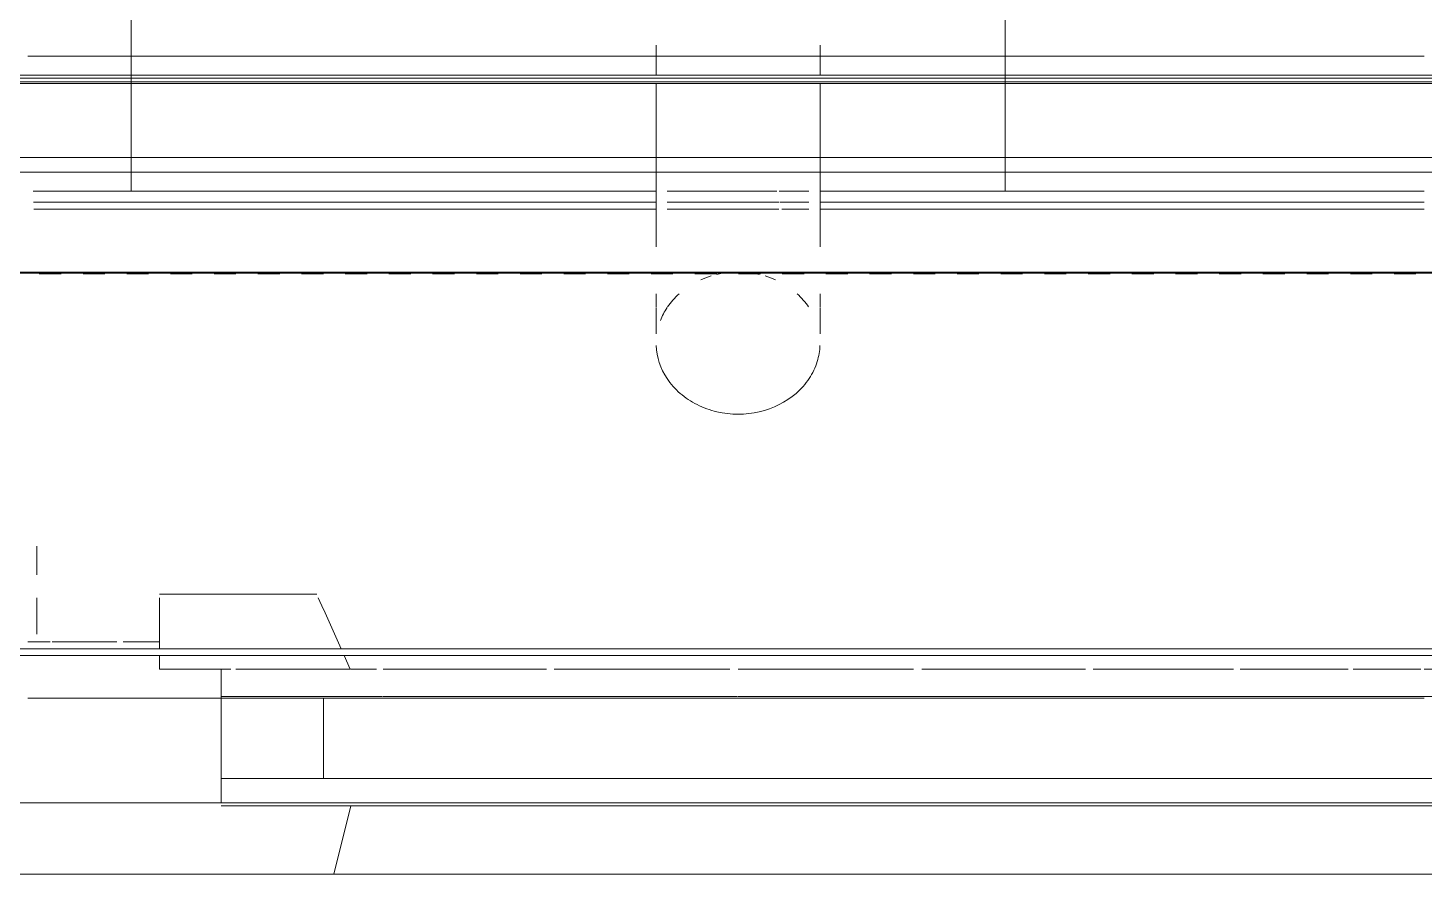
# Model space of a CAD drawing. Header units: inches. Extents: x -4218 to -1830, y 9757 to 12359.
# Drawn here: x -3365.5 to -3359.11, y 10848.64 to 10852.51 of the extents above; entities that cross this region are included whole.
import ezdxf

# ---------------------------------------------------------------- set-up
doc = ezdxf.new("R2010")
doc.units = ezdxf.units.IN
doc.header["$MEASUREMENT"] = 0
doc.linetypes.add('Dash 1_16_', pattern=[0.125, 0.0625, -0.0625])
for name, color, linetype, lineweight in [('A-FLOR-PATT-1', 9, 'Continuous', 9), ('A-GLAZ-1', 151, 'Continuous', 9), ('A-GLAZ-2', 151, 'Continuous', 20), ('A-ROOF-1', 253, 'Dash 1_16_', 9), ('A-WALL-1', 113, 'Continuous', 9), ('C-PROP-LINE-1', 91, 'Dash 1_16_', 50)]:
    doc.layers.add(name, color=color, linetype=linetype, lineweight=lineweight)

# ---------------------------------------------------------------- blocks, each defined once
blk = doc.blocks.new('Basic Wall _ EXT - FIBER CEMENT - LARGE - ___-2505166-BACKGROUND - ROOF PLAN')
at = {"layer": 'A-WALL-1'}
for p, q in [((-3362.6256, 10851.7135), (-3365.4756, 10851.7135)), ((-3362.6256, 10851.7135), (-3365.4756, 10851.7135)), ((-3362.5163, 10851.7135), (-3362.5755, 10851.7135)), ((-3362.5163, 10851.7135), (-3362.5755, 10851.7135)), ((-3362.4387, 10851.7135), (-3362.5159, 10851.7135)), ((-3362.4387, 10851.7135), (-3362.5159, 10851.7135)), ((-3362.3483, 10851.7135), (-3362.4383, 10851.7135)), ((-3362.3483, 10851.7135), (-3362.4383, 10851.7135)), ((-3362.2513, 10851.7135), (-3362.3478, 10851.7135)), ((-3362.2513, 10851.7135), (-3362.3478, 10851.7135)), ((-3362.1542, 10851.7135), (-3362.2508, 10851.7135)), ((-3362.1542, 10851.7135), (-3362.2508, 10851.7135)), ((-3362.0638, 10851.7135), (-3362.1537, 10851.7135)), ((-3362.0638, 10851.7135), (-3362.1537, 10851.7135)), ((-3361.9861, 10851.7135), (-3362.0593, 10851.7135)), ((-3361.9861, 10851.7135), (-3362.0593, 10851.7135)), ((-3361.9265, 10851.7135), (-3361.9856, 10851.7135)), ((-3361.9265, 10851.7135), (-3361.9856, 10851.7135)), ((-3359.1115, 10851.7135), (-3361.8759, 10851.7135)), ((-3359.1115, 10851.7135), (-3361.8759, 10851.7135)), ((-3365.4744, 10851.6823), (-3362.6257, 10851.6823)), ((-3362.6257, 10851.6823), (-3365.4744, 10851.6823)), ((-3362.5755, 10851.6823), (-3362.5163, 10851.6823)), ((-3362.5163, 10851.6823), (-3362.5755, 10851.6823)), ((-3362.5159, 10851.6823), (-3362.4387, 10851.6823)), ((-3362.4387, 10851.6823), (-3362.5159, 10851.6823)), ((-3362.4383, 10851.6823), (-3362.3483, 10851.6823)), ((-3362.3483, 10851.6823), (-3362.4383, 10851.6823)), ((-3362.3478, 10851.6823), (-3362.2512, 10851.6823)), ((-3362.2512, 10851.6823), (-3362.3478, 10851.6823)), ((-3362.2508, 10851.6823), (-3362.1542, 10851.6823)), ((-3362.1542, 10851.6823), (-3362.2508, 10851.6823)), ((-3362.1537, 10851.6823), (-3362.0638, 10851.6823)), ((-3362.0638, 10851.6823), (-3362.1537, 10851.6823)), ((-3362.0503, 10851.6823), (-3361.9861, 10851.6823)), ((-3361.9861, 10851.6823), (-3362.0503, 10851.6823)), ((-3361.9856, 10851.6823), (-3361.9264, 10851.6823)), ((-3361.9264, 10851.6823), (-3361.9856, 10851.6823)), ((-3361.8759, 10851.6823), (-3359.1115, 10851.6823)), ((-3359.1115, 10851.6823), (-3361.8759, 10851.6823)), ((-3365.5008, 10849.6706), (-3401.4237, 10849.6706)), ((-3365.5008, 10849.6706), (-3401.4237, 10849.6706)), ((-3365.3986, 10849.6706), (-3365.5008, 10849.6706)), ((-3365.3986, 10849.6706), (-3365.5008, 10849.6706)), ((-3365.0903, 10849.6706), (-3365.39, 10849.6706)), ((-3365.0903, 10849.6706), (-3365.39, 10849.6706)), ((-3364.5886, 10849.6706), (-3365.0654, 10849.6706)), ((-3364.5886, 10849.6706), (-3365.0654, 10849.6706)), ((-3359.4759, 10849.6706), (-3364.5489, 10849.6706)), ((-3359.4759, 10849.6706), (-3364.5489, 10849.6706)), ((-3359.1365, 10849.6706), (-3359.4362, 10849.6706)), ((-3359.1365, 10849.6706), (-3359.4362, 10849.6706)), ((-3401.4237, 10849.6394), (-3365.5008, 10849.6394)), ((-3365.5008, 10849.6394), (-3401.4237, 10849.6394)), ((-3365.5008, 10849.6394), (-3365.3974, 10849.6394)), ((-3365.3974, 10849.6394), (-3365.5008, 10849.6394)), ((-3365.39, 10849.6394), (-3365.0869, 10849.6394)), ((-3365.0869, 10849.6394), (-3365.39, 10849.6394)), ((-3365.0654, 10849.6394), (-3364.5831, 10849.6394)), ((-3364.5831, 10849.6394), (-3365.0654, 10849.6394)), ((-3364.5489, 10849.6394), (-3359.4704, 10849.6394)), ((-3359.4704, 10849.6394), (-3364.5489, 10849.6394)), ((-3359.4362, 10849.6394), (-3359.1331, 10849.6394)), ((-3359.1331, 10849.6394), (-3359.4362, 10849.6394))]:
    blk.add_line(p, q, dxfattribs=at)
blk = doc.blocks.new('Basic Wall _ EXT - FIBER CEMENT - LARGE - ___-2162459-BACKGROUND - ROOF PLAN')
at = {"layer": 'A-WALL-1'}
for p, q in [((-3093.4505, 10852.2956), (-3400.5175, 10852.2956)), ((-3093.4505, 10852.2956), (-3400.5175, 10852.2956)), ((-3093.4505, 10852.2572), (-3400.5559, 10852.2572)), ((-3093.4505, 10852.2644), (-3400.5487, 10852.2644)), ((-3093.4505, 10852.2644), (-3400.5487, 10852.2644)), ((-3093.4505, 10852.2811), (-3400.532, 10852.2811)), ((-3096.3258, 10849.6706), (-3403.1425, 10849.6706)), ((-3096.3258, 10849.6706), (-3403.1425, 10849.6706)), ((-3403.1737, 10849.6394), (-3096.3258, 10849.6394)), ((-3096.3258, 10849.6394), (-3403.1737, 10849.6394))]:
    blk.add_line(p, q, dxfattribs=at)
blk = doc.blocks.new('Basic Wall _ EXT - FIBER CEMENT - SMALL - ___-2145933-BACKGROUND - ROOF PLAN')
at = {"layer": 'A-WALL-1'}
for p, q in [((-2067.3948, 10851.9183), (-3400.8948, 10851.9183)), ((-2067.4618, 10851.8514), (-3400.9618, 10851.8514)), ((-2067.9198, 10851.3933), (-3401.4198, 10851.3933)), ((-2067.9198, 10851.3933), (-3401.4198, 10851.3933)), ((-2067.9198, 10851.3933), (-3401.4198, 10851.3933)), ((-2070.347, 10848.9661), (-3403.847, 10848.9661)), ((-2076.7987, 10848.9661), (-3401.4237, 10848.9661))]:
    blk.add_line(p, q, dxfattribs=at)
blk = doc.blocks.new('Window-Double_Hung-Andersen-400_Series-Tilt_Wash - DOUBLE HUNG - REVERSE COTTAGE - 2ND FLOOR-V37-BACKGROUND - ROOF PLAN')
at = {"layer": 'A-GLAZ-1'}
for p, q in [((-15.6992, 2.625), (-15.5824, 2.625)), ((-15.552, 2.625), (-14.8035, 2.625)), ((-14.7682, 2.625), (-13.9649, 2.625)), ((-13.927, 2.625), (-13.1238, 2.625)), ((-13.0859, 2.625), (-12.3373, 2.625)), ((-12.302, 2.625), (-11.6593, 2.625)), ((-11.6289, 2.625), (-11.1357, 2.625)), ((-11.1125, 2.625), (-10.8024, 2.625)), ((-10.7878, 2.625), (-10.682, 2.625)), ((-16.293, 2.5), (-16.2264, 2.5)), ((-16.2251, 2.5), (-15.6992, 2.5)), ((-15.8242, 2.4927), (-15.8242, 2.125)), ((-15.6992, 2.5), (-15.5537, 2.5)), ((-15.552, 2.5), (-14.7702, 2.5)), ((-14.7682, 2.5), (-13.9291, 2.5)), ((-13.927, 2.5), (-13.088, 2.5)), ((-13.0859, 2.5), (-12.304, 2.5)), ((-12.302, 2.5), (-11.6306, 2.5)), ((-11.6289, 2.5), (-11.1137, 2.5)), ((-11.1125, 2.5), (-10.7886, 2.5)), ((-10.7878, 2.5), (-10.6773, 2.5)), ((-16.293, 2.125), (-15.6992, 2.125)), ((-15.6992, 2.125), (15.6992, 2.125)), ((-15.6992, 2), (15.6992, 2))]:
    blk.add_line(p, q, dxfattribs=at)
at = {"layer": 'A-GLAZ-2'}
for p, q in [((-14.3019, 4.8125), (-17.1537, 4.8125)), ((-14.1926, 4.8125), (-14.2518, 4.8125)), ((-14.1151, 4.8125), (-14.1922, 4.8125)), ((-14.0246, 4.8125), (-14.1145, 4.8125)), ((-13.9276, 4.8125), (-14.0241, 4.8125)), ((-13.8306, 4.8125), (-13.927, 4.8125)), ((-13.7501, 4.8125), (-13.83, 4.8125)), ((-13.6624, 4.8125), (-13.7395, 4.8125)), ((-13.6028, 4.8125), (-13.6619, 4.8125)), ((-10.7878, 4.8125), (-13.5522, 4.8125)), ((-17.1367, 3.1875), (-17.1367, 3.0563)), ((-17.1367, 2.9522), (-17.1367, 2.8984)), ((-15.8555, 2.9688), (-16.5742, 2.9688)), ((-16.5742, 2.8984), (-16.5742, 2.9522)), ((-15.8481, 2.9521), (-15.8241, 2.8984)), ((-17.1367, 2.8967), (-17.1367, 2.785)), ((-16.5742, 2.7188), (-16.5742, 2.8967)), ((-15.8234, 2.8966), (-15.7441, 2.7188)), ((-17.177, 2.75), (-17.076, 2.75)), ((-17.0663, 2.75), (-16.7701, 2.75)), ((-16.7416, 2.75), (-16.5742, 2.75)), ((-16.5742, 2.625), (-16.5742, 2.6875)), ((-15.7302, 2.6875), (-15.7023, 2.625)), ((-16.2484, 2.625), (-16.5742, 2.625)), ((-16.293, 2.625), (-16.293, 2.4927)), ((-15.7023, 2.625), (-16.2251, 2.625)), ((-16.293, 2.4927), (-16.293, 2.0142)), ((-15.6992, 2), (-16.293, 2)), ((-15.7773, 1.6875), (-15.6992, 2))]:
    blk.add_line(p, q, dxfattribs=at)
blk = doc.blocks.new('Walls 33 - Walls 1-2568469-BACKGROUND - ROOF PLAN')
at = {"layer": 'A-WALL-1'}
for p, q in [((-3362.6258, 10852.3824), (-3362.6258, 10852.4332)), ((-3361.8758, 10852.4332), (-3361.8758, 10852.3824)), ((-3365.39, 10852.3824), (-3365.5008, 10852.3824)), ((-3365.5008, 10852.3824), (-3365.0654, 10852.3824)), ((-3365.0654, 10852.3824), (-3365.39, 10852.3824)), ((-3364.5489, 10852.3824), (-3365.0654, 10852.3824)), ((-3365.0654, 10852.3824), (-3363.8758, 10852.3824)), ((-3363.8758, 10852.3824), (-3364.5489, 10852.3824)), ((-3363.0919, 10852.3824), (-3363.8758, 10852.3824)), ((-3363.8758, 10852.3824), (-3363.0919, 10852.3824)), ((-3362.629, 10852.3824), (-3363.0919, 10852.3824)), ((-3363.0919, 10852.3824), (-3361.4096, 10852.3824)), ((-3362.6258, 10852.2956), (-3362.6258, 10852.3824)), ((-3362.5197, 10852.3824), (-3362.5787, 10852.3824)), ((-3362.4416, 10852.3824), (-3362.5187, 10852.3824)), ((-3362.3504, 10852.3824), (-3362.4403, 10852.3824)), ((-3362.2523, 10852.3824), (-3362.3489, 10852.3824)), ((-3362.1542, 10852.3824), (-3362.2508, 10852.3824)), ((-3362.0627, 10852.3824), (-3362.1526, 10852.3824)), ((-3361.9842, 10852.3824), (-3362.0612, 10852.3824)), ((-3361.9239, 10852.3824), (-3361.9829, 10852.3824)), ((-3361.8758, 10852.3824), (-3361.8758, 10852.2956)), ((-3361.4096, 10852.3824), (-3361.8726, 10852.3824)), ((-3360.6258, 10852.3824), (-3361.4096, 10852.3824)), ((-3361.4096, 10852.3824), (-3360.6258, 10852.3824)), ((-3359.9527, 10852.3824), (-3360.6258, 10852.3824)), ((-3360.6258, 10852.3824), (-3359.9527, 10852.3824)), ((-3359.1115, 10852.3824), (-3359.9527, 10852.3824)), ((-3359.9527, 10852.3824), (-3359.4362, 10852.3824)), ((-3359.4362, 10852.3824), (-3359.1115, 10852.3824)), ((-3362.6258, 10851.9183), (-3362.6258, 10852.2572)), ((-3361.8758, 10852.2572), (-3361.8758, 10851.9183)), ((-3362.6258, 10851.5095), (-3362.6258, 10851.9183)), ((-3361.8758, 10851.9183), (-3361.8758, 10851.5095)), ((-3362.6258, 10851.2345), (-3362.6258, 10851.2949)), ((-3361.8758, 10851.2949), (-3361.8758, 10851.2345)), ((-3362.6258, 10851.1715), (-3362.6258, 10851.2326)), ((-3361.8758, 10851.2326), (-3361.8758, 10851.1715)), ((-3362.6258, 10851.1117), (-3362.6258, 10851.1697)), ((-3361.8758, 10851.1697), (-3361.8758, 10851.1117)), ((-3365.39, 10849.4446), (-3365.5008, 10849.4446)), ((-3365.5008, 10849.4446), (-3365.39, 10849.4446)), ((-3365.0654, 10849.4446), (-3365.39, 10849.4446)), ((-3365.39, 10849.4446), (-3365.0654, 10849.4446)), ((-3364.5489, 10849.4446), (-3365.0654, 10849.4446)), ((-3365.0654, 10849.4446), (-3364.5489, 10849.4446)), ((-3363.8758, 10849.4446), (-3364.5489, 10849.4446)), ((-3364.5489, 10849.4446), (-3363.0919, 10849.4446)), ((-3362.2508, 10849.4446), (-3363.8758, 10849.4446)), ((-3363.0919, 10849.4446), (-3361.4096, 10849.4446)), ((-3361.4096, 10849.4446), (-3362.2508, 10849.4446)), ((-3360.6258, 10849.4446), (-3361.4096, 10849.4446)), ((-3361.4096, 10849.4446), (-3360.6258, 10849.4446)), ((-3359.4362, 10849.4446), (-3360.6258, 10849.4446)), ((-3360.6258, 10849.4446), (-3359.4362, 10849.4446)), ((-3359.1115, 10849.4446), (-3359.4362, 10849.4446)), ((-3359.4362, 10849.4446), (-3359.1115, 10849.4446))]:
    blk.add_line(p, q, dxfattribs=at)
for start_param, end_param in [(1.696161, 1.832596), (1.308997, 1.445432), (1.907633, 2.044005), (1.095332, 1.233193), (2.373749, 2.608415), (0.533178, 0.767746), (2.617994, 2.820003), (3.173858, 3.665191), (6.021386, 6.25092), (5.759587, 6.021386), (3.665191, 3.926991), (5.497787, 5.759587), (3.926991, 4.18879), (4.974188, 5.497787), (4.18879, 4.45059), (4.45059, 4.974188)]:
    blk.add_ellipse((-3362.2508, 10851.0693), major_axis=(0.375, 0), ratio=0.86769, start_param=start_param, end_param=end_param, dxfattribs=at)
blk = doc.blocks.new('Family - ___-2835860-BACKGROUND - ROOF PLAN')
at = {"layer": 'C-PROP-LINE-1'}
blk.add_line((-2067.5487, 10851.3894), (-3401.4237, 10851.3894), dxfattribs=at)
blk = doc.blocks.new('Family - ___-2835932-BACKGROUND - ROOF PLAN')
at = {"layer": 'C-PROP-LINE-1'}
blk.add_line((-2067.5487, 10851.3894), (-3401.4237, 10851.3894), dxfattribs=at)

msp = doc.modelspace()

# ---------------------------------------------------------------- hatches: boundary and pattern name
at = {"layer": 'A-FLOR-PATT-1'}
h = msp.add_hatch(dxfattribs=at)
h.set_pattern_fill('FP_17', color=256, style=0, pattern_type=2)
h.set_pattern_definition([(270, (-4029.034, 9809.639), (4, 2e-16), []), (0, (-4029.034, 9809.639), (8, 8), [4, -28]), (0, (-4025.034, 9793.639), (8, 8), [4, -28])])
h.paths.add_polyline_path([(-3329.312, 10851.7516), (-3253.8365, 10851.7644), (-3253.8365, 10853.7516), (-3255.246, 10853.7516), (-3255.246, 10853.161), (-3256.4271, 10853.161), (-3256.4271, 10853.7516), (-3258.1987, 10853.7516), (-3258.2383, 10912.2772), (-3362.7993, 10912.2772), (-3362.8154, 10853.7516), (-3367.1615, 10853.7516), (-3367.1615, 10851.7644), (-3329.312, 10851.7644)], flags=0)

# ---------------------------------------------------------------- linework, layer by layer
at = {"layer": 'A-ROOF-1'}
msp.add_line((-3404.1737, 10848.6394), (-2076.7991, 10848.6394), dxfattribs=at)
at = {"layer": 'A-WALL-1'}
for p, q in [((-2072.1737, 10851.3894), (-3401.4237, 10851.3894)), ((-3359.1115, 10851.3894), (-3359.739, 10851.3894)), ((-2076.7991, 10848.6394), (-3401.4237, 10848.6394))]:
    msp.add_line(p, q, dxfattribs=at)

# ---------------------------------------------------------------- block references
at = {"layer": 'A-GLAZ-1'}
msp.add_blockref('Window-Double_Hung-Andersen-400_Series-Tilt_Wash - DOUBLE HUNG - REVERSE COTTAGE - 2ND FLOOR-V37-BACKGROUND - ROOF PLAN', (-3348.3237, 10846.9519), dxfattribs=at)
at = {"layer": 'A-WALL-1'}
for name in ['Walls 33 - Walls 1-2568469-BACKGROUND - ROOF PLAN', 'Basic Wall _ EXT - FIBER CEMENT - SMALL - ___-2145933-BACKGROUND - ROOF PLAN', 'Basic Wall _ EXT - FIBER CEMENT - LARGE - ___-2162459-BACKGROUND - ROOF PLAN', 'Basic Wall _ EXT - FIBER CEMENT - LARGE - ___-2505166-BACKGROUND - ROOF PLAN']:
    msp.add_blockref(name, (0, 0), dxfattribs=at)
at = {"layer": 'C-PROP-LINE-1'}
for name in ['Family - ___-2835860-BACKGROUND - ROOF PLAN', 'Family - ___-2835932-BACKGROUND - ROOF PLAN']:
    msp.add_blockref(name, (0, 0), dxfattribs=at)

doc.saveas('drawing.dxf')
